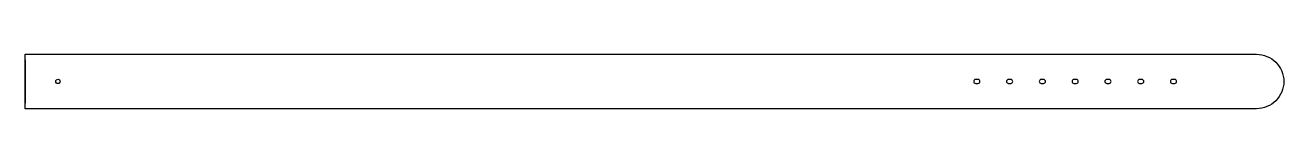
# Model space of a CAD drawing. Header units: millimetres. Extents: x -33 to 1119, y 1 to 51.
import ezdxf

# ---------------------------------------------------------------- set-up
doc = ezdxf.new("R2010")
doc.units = ezdxf.units.MM
doc.header["$MEASUREMENT"] = 0

# ---------------------------------------------------------------- blocks, each defined once
blk = doc.blocks.new('*U4')
blk.add_lwpolyline([(2, -1.85, 1), (2, 1.85), (0, 1.85, 1), (0, -1.85)], format="xyb", close=True)
blk = doc.blocks.new('*U5')
at = {"color": 0, "linetype": 'ByBlock', "lineweight": -2, "transparency": 16777216, "rotation": 180}
for p in [(839.4, 26.3), (869.4, 26.3), (899.4, 26.3), (929.4, 26.3), (959.4, 26.3), (989.4, 26.3), (1019.4, 26.3)]:
    blk.add_blockref('*U4', p, dxfattribs=at)

msp = doc.modelspace()

# ---------------------------------------------------------------- linework, layer by layer
for p, q in [((-32.6, 26.3), (-32.6, 51.3)), ((-32.6, 46.3), (-32.6, 6.3))]:
    msp.add_line(p, q)
msp.add_lwpolyline([(1094.4, 1.3), (-32.6, 1.3), (-32.6, 51.3), (1094.4, 51.3, -0.414214), (1119.4, 26.3), (1119.4, 26.3, -0.414214)], format="xyb", close=True)
msp.add_circle((-2.6, 26.3), 2)

# ---------------------------------------------------------------- block references
msp.add_blockref('*U5', (0, 0))

doc.saveas('drawing.dxf')
